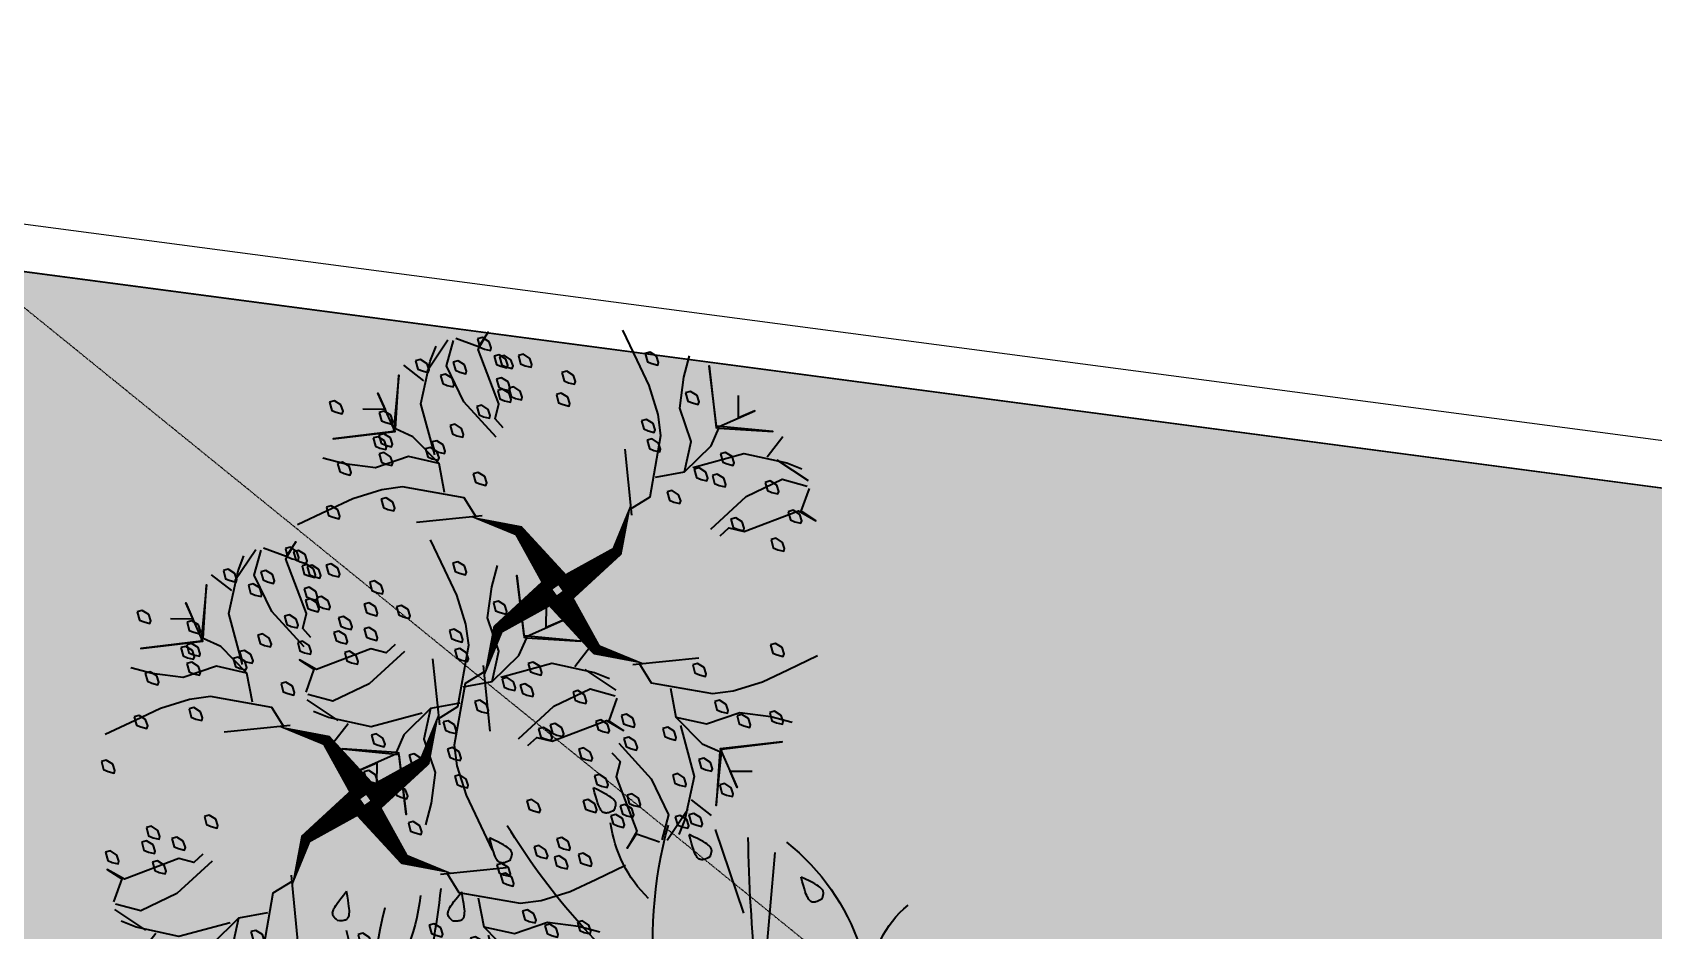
# Model space of a CAD drawing. Header units: millimetres. Extents: x -176651 to 424033, y -469666 to 486614.
# Drawn here: x 7727 to 8589, y 104524 to 105001 of the extents above; entities that cross this region are included whole.
import ezdxf

# ---------------------------------------------------------------- set-up
doc = ezdxf.new("R2010")
doc.units = ezdxf.units.MM
doc.linetypes.add('1625_East Villa$0$DASHED', pattern=[0.75, 0.5, -0.25])
for name, color, linetype in [('1625_East Villa$0$ad-Elevation 10', 8, 'Continuous'), ('1625_East Villa$0$ad-Furniture', 8, 'Continuous'), ('1625_East Villa$0$ad-Glass Sectionline', 8, 'Continuous'), ('1625_East Villa$0$ad-Toilet fixtures', 8, 'Continuous')]:
    doc.layers.add(name, color=color, linetype=linetype)
doc.layers.add('1625_East Villa$0$ad-Landscape', color=8, linetype='Continuous', lineweight=35)

# ---------------------------------------------------------------- blocks, each defined once
blk = doc.blocks.new('1625_East Villa$0$A$C279134A6')
at = {"layer": '1625_East Villa$0$ad-Landscape', "linetype": 'Continuous'}
for p, q in [((468.4, 120), (464.3, 27.7)), ((448.3, 72.2), (421.5, 17.4))]:
    blk.add_line(p, q, dxfattribs=at)
for points in [[(170.6, 113.9), (170.1, 113.6), (169.7, 113.3), (169.3, 113), (168.9, 112.7), (168.5, 112.3), (168.1, 112), (167.8, 111.7), (167.5, 111.3), (167.3, 110.9), (167, 110.5), (166.9, 110.1), (166.8, 109.6), (166.7, 109.1), (166.7, 108.5), (166.8, 107.8), (167, 107), (167.2, 106.2), (167.6, 105.1), (168.2, 103.9), (168.9, 102.4), (169.8, 100.7), (171, 98.6), (172.5, 96.1), (174.3, 93.2)], [(170.6, 113.9), (172, 113.8), (173.2, 113.6), (174.2, 113.5), (175, 113.2), (175.6, 113), (176.1, 112.8), (176.6, 112.5), (176.9, 112.2), (177.2, 111.9), (177.5, 111.5), (177.8, 111.1), (178, 110.7), (178.1, 110.2), (178.2, 109.6), (178.3, 108.9), (178.2, 108.1), (178.2, 107.2), (178, 106.1), (177.7, 104.8), (177.3, 103.2), (176.8, 101.4), (176.1, 99.1), (175.3, 96.4), (174.3, 93.2)], [(249.6, 103.8), (249.1, 103.5), (248.7, 103.2), (248.3, 102.8), (247.8, 102.5), (247.5, 102.2), (247.1, 101.8), (246.8, 101.5), (246.5, 101.1), (246.2, 100.8), (246, 100.4), (245.8, 99.9), (245.7, 99.5), (245.7, 98.9), (245.7, 98.3), (245.8, 97.7), (246, 96.9), (246.2, 96), (246.6, 95), (247.1, 93.7), (247.9, 92.3), (248.8, 90.5), (250, 88.4), (251.5, 86), (253.3, 83.1)], [(249.6, 103.8), (251, 103.6), (252.2, 103.5), (253.2, 103.3), (253.9, 103.1), (254.6, 102.9), (255.1, 102.6), (255.5, 102.3), (255.9, 102), (256.2, 101.7), (256.5, 101.4), (256.8, 101), (257, 100.5), (257.1, 100), (257.2, 99.4), (257.2, 98.7), (257.2, 98), (257.1, 97), (257, 96), (256.7, 94.7), (256.3, 93.1), (255.8, 91.2), (255.1, 88.9), (254.3, 86.3), (253.3, 83.1)], [(283.7, 57), (282.5, 57.8), (281.5, 58.4), (280.6, 58.9), (279.9, 59.3), (279.3, 59.5), (278.7, 59.7), (278.2, 59.7), (277.7, 59.7), (277.3, 59.7), (276.8, 59.6), (276.4, 59.5), (276, 59.3), (275.5, 59), (275, 58.6), (274.6, 58.1), (274.1, 57.5), (273.5, 56.8), (273, 55.8), (272.3, 54.7), (271.6, 53.2), (270.8, 51.4), (269.8, 49.3), (268.7, 46.7), (267.4, 43.6)], [(283.7, 57), (283.8, 56.4), (283.9, 55.9), (284.1, 55.4), (284.1, 54.9), (284.2, 54.4), (284.3, 53.9), (284.3, 53.4), (284.3, 53), (284.2, 52.5), (284.2, 52.1), (284, 51.6), (283.8, 51.2), (283.5, 50.8), (283.1, 50.3), (282.6, 49.8), (281.9, 49.4), (281.2, 48.9), (280.2, 48.3), (279, 47.8), (277.5, 47.1), (275.6, 46.4), (273.4, 45.6), (270.7, 44.7), (267.4, 43.6)], [(500.6, 55.6), (499.4, 56.4), (498.4, 57.1), (497.5, 57.6), (496.8, 57.9), (496.2, 58.2), (495.6, 58.3), (495.1, 58.4), (494.6, 58.4), (494.2, 58.4), (493.8, 58.3), (493.3, 58.1), (492.9, 57.9), (492.4, 57.6), (492, 57.2), (491.5, 56.8), (491, 56.1), (490.5, 55.4), (489.9, 54.5), (489.2, 53.3), (488.5, 51.8), (487.7, 50.1), (486.7, 47.9), (485.6, 45.3), (484.3, 42.3)], [(500.6, 55.6), (500.7, 55.1), (500.9, 54.5), (501, 54), (501.1, 53.5), (501.1, 53), (501.2, 52.5), (501.2, 52), (501.2, 51.6), (501.2, 51.1), (501.1, 50.7), (500.9, 50.3), (500.7, 49.8), (500.4, 49.4), (500, 48.9), (499.5, 48.5), (498.8, 48), (498.1, 47.5), (497.1, 47), (495.9, 46.4), (494.4, 45.7), (492.6, 45), (490.3, 44.2), (487.6, 43.3), (484.3, 42.3)], [(420.1, 36.7), (419, 37.5), (418, 38.1), (417.1, 38.6), (416.4, 39), (415.7, 39.2), (415.2, 39.4), (414.7, 39.4), (414.2, 39.4), (413.7, 39.4), (413.3, 39.3), (412.9, 39.2), (412.4, 39), (412, 38.7), (411.5, 38.3), (411, 37.8), (410.5, 37.2), (410, 36.5), (409.4, 35.5), (408.8, 34.4), (408.1, 32.9), (407.2, 31.1), (406.3, 29), (405.2, 26.4), (403.9, 23.3)], [(420.1, 36.7), (420.3, 36.1), (420.4, 35.6), (420.5, 35.1), (420.6, 34.6), (420.7, 34.1), (420.7, 33.6), (420.8, 33.1), (420.8, 32.7), (420.7, 32.2), (420.6, 31.8), (420.5, 31.3), (420.2, 30.9), (419.9, 30.5), (419.5, 30), (419, 29.5), (418.4, 29.1), (417.6, 28.6), (416.7, 28), (415.5, 27.5), (414, 26.8), (412.1, 26.1), (409.9, 25.3), (407.1, 24.4), (403.9, 23.3)], [(350.3, 13.3), (349.1, 14.1), (348.1, 14.8), (347.2, 15.3), (346.5, 15.6), (345.9, 15.9), (345.3, 16), (344.8, 16.1), (344.3, 16.1), (343.9, 16.1), (343.4, 16), (343, 15.9), (342.5, 15.7), (342.1, 15.4), (341.6, 15), (341.2, 14.5), (340.7, 13.9), (340.1, 13.1), (339.6, 12.2), (338.9, 11), (338.2, 9.6), (337.4, 7.8), (336.4, 5.6), (335.3, 3.1), (334, 0)], [(350.3, 13.3), (350.4, 12.8), (350.5, 12.3), (350.7, 11.7), (350.7, 11.2), (350.8, 10.7), (350.9, 10.3), (350.9, 9.8), (350.9, 9.3), (350.8, 8.9), (350.8, 8.4), (350.6, 8), (350.4, 7.6), (350.1, 7.1), (349.7, 6.7), (349.2, 6.2), (348.5, 5.7), (347.8, 5.2), (346.8, 4.7), (345.6, 4.1), (344.1, 3.5), (342.2, 2.8), (340, 1.9), (337.3, 1), (334, 0)]]:
    blk.add_lwpolyline(points, dxfattribs=at)
for centre, radius, start, end in [((538.9, 137.6), 338.7, 144.528, 186.2468), ((-226.1, 96.2), 464.8, 358.3377, 17.8186), ((1454.7, -128.4), 1021, 160.9443, 171.6517), ((97.2, 158.4), 89, 334.3958, 12.8307), ((391.6, 153.2), 155.4, 300.8041, 6.6856), ((77.9, 92.1), 147.4, 358.9379, 30.6247), ((640.2, -258.1), 464.8, 121.6227, 141.1035), ((681.5, 59.5), 295.6, 164.6527, 187.9404), ((609.3, 98.7), 67.9, 171.7576, 223.6802), ((434.9, -0.7), 89, 126.6105, 165.0455)]:
    blk.add_arc(centre, radius, start, end, dxfattribs=at)
blk = doc.blocks.new('1625_East Villa$0$A$C1DD67A25')
at = {"layer": '1625_East Villa$0$ad-Landscape'}
for points in [[(362.2, 368.8, 36.2, 14.5, 0), (424, 434.3, 14.5, 0.724, 0), (490.5, 444.8, 0, 0, 0), (450.9, 444.8, 0, 0, 0), (475.6, 527.6, 0, 0, 0), (470.7, 544.9, 0, 0, 0), (382.1, 603.6, 0, 0, 0), (406.7, 583.1, 0, 0, 0), (362.2, 579.4, 0, 0, 0), (406.7, 583.1, 0, 0, 0), (470.7, 544.9, 0, 0, 0), (436.3, 652.2, 0, 0, 0), (485.7, 696.8, 0, 0, 0), (433.7, 652.2, 0, 0, 0), (421.4, 696.8, 0, 0, 0), (428.8, 717.7, 0, 0, 0), (416.5, 696.8, 0, 0, 0), (374.6, 720.9, 0, 0, 0), (416.5, 696.8, 0, 0, 0), (325.2, 724.6, 0, 0, 0)], [(355.7, 362.2, 36.2, 14.5, 0), (290.2, 424, 14.5, 0.724, 0), (279.7, 490.5, 0, 0, 0), (279.7, 450.9, 0, 0, 0), (197, 475.6, 0, 0, 0), (179.7, 470.7, 0, 0, 0), (121, 382.1, 0, 0, 0), (141.5, 406.7, 0, 0, 0), (145.1, 362.2, 0, 0, 0), (141.5, 406.7, 0, 0, 0), (179.7, 470.7, 0, 0, 0), (72.3, 436.3, 0, 0, 0), (27.7, 485.7, 0, 0, 0), (72.3, 433.7, 0, 0, 0), (27.7, 421.4, 0, 0, 0), (6.8, 428.8, 0, 0, 0), (27.7, 416.5, 0, 0, 0), (3.6, 374.6, 0, 0, 0), (27.7, 416.5, 0, 0, 0), (0, 325.2, 0, 0, 0)], [(368.8, 362.3, 36.2, 14.5, 0), (434.3, 300.6, 14.5, 0.724, 0), (444.8, 234, 0, 0, 0), (444.8, 273.6, 0, 0, 0), (527.6, 249, 0, 0, 0), (544.9, 253.8, 0, 0, 0), (603.6, 342.5, 0, 0, 0), (583.1, 317.8, 0, 0, 0), (579.4, 362.3, 0, 0, 0), (583.1, 317.8, 0, 0, 0), (544.9, 253.8, 0, 0, 0), (652.2, 288.3, 0, 0, 0), (696.8, 238.9, 0, 0, 0), (652.2, 290.9, 0, 0, 0), (696.8, 303.2, 0, 0, 0), (717.7, 295.7, 0, 0, 0), (696.8, 308.1, 0, 0, 0), (720.9, 350, 0, 0, 0), (696.8, 308.1, 0, 0, 0), (724.6, 399.3, 0, 0, 0)], [(362.3, 355.7, 36.2, 14.5, 0), (300.6, 290.2, 14.5, 0.724, 0), (234, 279.7, 0, 0, 0), (273.6, 279.7, 0, 0, 0), (249, 197, 0, 0, 0), (253.8, 179.7, 0, 0, 0), (342.5, 121, 0, 0, 0), (317.8, 141.5, 0, 0, 0), (362.3, 145.1, 0, 0, 0), (317.8, 141.5, 0, 0, 0), (253.8, 179.7, 0, 0, 0), (288.3, 72.3, 0, 0, 0), (238.9, 27.7, 0, 0, 0), (290.9, 72.3, 0, 0, 0), (303.2, 27.7, 0, 0, 0), (295.7, 6.8, 0, 0, 0), (308.1, 27.7, 0, 0, 0), (350, 3.6, 0, 0, 0), (308.1, 27.7, 0, 0, 0), (399.3, 0, 0, 0, 0)]]:
    blk.add_lwpolyline(points, format="xyseb", dxfattribs=at)
for points in [[(329.8, 738.4), (334.2, 748.9), (340.5, 750.7), (348.7, 751.6), (349.4, 748), (345.6, 740.1), (336.1, 735.7)], [(376.3, 708.2), (380.7, 718.7), (387, 720.5), (395.2, 721.4), (395.9, 717.8), (392, 709.9), (382.6, 705.5)], [(405, 718.3), (409.4, 728.8), (415.7, 730.6), (423.9, 731.5), (424.5, 727.9), (420.7, 720), (411.3, 715.6)], [(204.6, 698.2), (209, 708.8), (215.3, 710.5), (223.5, 711.4), (224.1, 707.8), (220.3, 700), (210.9, 695.5)], [(405, 693.2), (409.4, 703.8), (415.7, 705.5), (423.9, 706.4), (424.5, 702.9), (420.7, 695), (411.3, 690.6)], [(179.5, 653.1), (183.9, 663.6), (190.2, 665.4), (198.4, 666.3), (199, 662.7), (195.2, 654.8), (185.8, 650.4)], [(358.4, 648.1), (362.8, 658.7), (369.1, 660.4), (377.3, 661.3), (378, 657.7), (374.2, 649.8), (364.7, 645.4)], [(473, 653.1), (477.4, 663.6), (483.7, 665.4), (491.9, 666.3), (492.5, 662.7), (488.7, 654.8), (479.3, 650.4)], [(558.8, 643.1), (563.2, 653.7), (569.5, 655.4), (577.7, 656.3), (578.3, 652.7), (574.5, 644.8), (565.1, 640.4)], [(136.6, 638.1), (141, 648.7), (147.3, 650.4), (155.5, 651.3), (156.1, 647.7), (152.3, 639.9), (142.9, 635.4)], [(258.3, 628), (262.7, 638.6), (269, 640.3), (277.2, 641.2), (277.8, 637.7), (274, 629.8), (264.6, 625.4)], [(433.6, 638.1), (438, 648.7), (444.3, 650.4), (452.5, 651.3), (453.2, 647.7), (449.4, 639.9), (439.9, 635.4)], [(483.7, 638.1), (488, 648.7), (494.3, 650.4), (502.5, 651.3), (503.2, 647.7), (499.4, 639.9), (490, 635.4)], [(490.9, 623), (495.3, 633.6), (501.5, 635.3), (509.7, 636.3), (510.4, 632.7), (506.6, 624.8), (497.2, 620.4)], [(576.7, 638.1), (581.1, 648.7), (587.4, 650.4), (595.6, 651.3), (596.2, 647.7), (592.4, 639.9), (583, 635.4)], [(193.8, 608), (198.2, 618.5), (204.5, 620.2), (212.7, 621.2), (213.4, 617.6), (209.6, 609.7), (200.1, 605.3)], [(444.3, 603), (448.7, 613.5), (455, 615.3), (463.2, 616.2), (463.9, 612.6), (460, 604.7), (450.6, 600.3)], [(140.2, 588), (144.5, 598.6), (150.8, 600.3), (159, 601.2), (159.7, 597.6), (155.9, 589.7), (146.4, 585.3)], [(243.9, 593), (248.3, 603.5), (254.6, 605.3), (262.8, 606.2), (263.5, 602.6), (259.7, 594.7), (250.2, 590.3)], [(548.1, 588), (552.5, 598.6), (558.8, 600.3), (567, 601.2), (567.6, 597.6), (563.8, 589.7), (554.4, 585.3)], [(612.5, 593), (616.8, 603.5), (623.1, 605.3), (631.3, 606.2), (632, 602.6), (628.2, 594.7), (618.8, 590.3)], [(233.2, 557.8), (237.6, 568.4), (243.9, 570.1), (252.1, 571.1), (252.7, 567.5), (248.9, 559.6), (239.5, 555.2)], [(580.3, 562.9), (584.7, 573.5), (591, 575.2), (599.2, 576.2), (599.9, 572.6), (596.1, 564.7), (586.6, 560.3)], [(376.3, 542.9), (380.7, 553.4), (387, 555.2), (395.2, 556.1), (395.9, 552.5), (392, 544.6), (382.6, 540.2)], [(476.5, 547.9), (480.9, 558.4), (487.2, 560.2), (495.4, 561.1), (496.1, 557.5), (492.3, 549.6), (482.8, 545.2)], [(469.3, 517.8), (473.7, 528.4), (480, 530.1), (488.2, 531), (488.9, 527.4), (485.1, 519.5), (475.6, 515.1)], [(526.6, 527.8), (531, 538.3), (537.3, 540.1), (545.5, 541), (546.2, 537.4), (542.4, 529.5), (532.9, 525.1)], [(623.2, 497.7), (627.6, 508.3), (633.9, 510), (642.1, 511), (642.8, 507.4), (639, 499.5), (629.5, 495.1)], [(666.1, 487.8), (670.5, 498.3), (676.8, 500.1), (685, 501), (685.7, 497.4), (681.9, 489.5), (672.4, 485.1)], [(25.7, 477.7), (30.1, 488.2), (36.4, 490), (44.6, 490.9), (45.2, 487.3), (41.4, 479.4), (32, 475)], [(90, 482.8), (94.4, 493.3), (100.7, 495.1), (108.9, 496), (109.6, 492.4), (105.8, 484.5), (96.3, 480.1)], [(591, 482.8), (595.4, 493.3), (601.7, 495.1), (609.9, 496), (610.6, 492.4), (606.7, 484.5), (597.3, 480.1)], [(72.1, 457.7), (76.5, 468.3), (82.8, 470), (91, 470.9), (91.7, 467.3), (87.9, 459.5), (78.4, 455)], [(111.6, 447.6), (116, 458.2), (122.3, 459.9), (130.5, 460.8), (131.1, 457.2), (127.3, 449.4), (117.9, 444.9)], [(75.8, 437.6), (80.2, 448.2), (86.5, 449.9), (94.7, 450.9), (95.3, 447.3), (91.5, 439.4), (82.1, 435)], [(555.2, 437.6), (559.6, 448.2), (565.9, 449.9), (574.1, 450.9), (574.8, 447.3), (571, 439.4), (561.5, 435)], [(150.9, 412.6), (155.3, 423.1), (161.6, 424.9), (169.8, 425.8), (170.5, 422.2), (166.7, 414.3), (157.2, 409.9)], [(655.4, 397.5), (659.8, 408.1), (666.1, 409.8), (674.3, 410.7), (675, 407.1), (671.2, 399.2), (661.7, 394.8)], [(4.2, 357.5), (8.6, 368), (14.9, 369.8), (23.1, 370.7), (23.8, 367.1), (20, 359.2), (10.5, 354.8)], [(40, 292.3), (44.4, 302.8), (50.7, 304.6), (58.9, 305.5), (59.6, 301.9), (55.7, 294), (46.3, 289.6)], [(111.6, 272.2), (116, 282.8), (122.3, 284.5), (130.5, 285.4), (131.1, 281.8), (127.3, 273.9), (117.9, 269.5)], [(637.6, 257.2), (641.9, 267.8), (648.2, 269.5), (656.4, 270.5), (657.1, 266.9), (653.3, 259), (643.9, 254.6)], [(47.1, 232.2), (51.5, 242.7), (57.8, 244.5), (66, 245.4), (66.7, 241.8), (62.9, 233.9), (53.4, 229.5)], [(580.3, 237.2), (584.7, 247.7), (591, 249.5), (599.2, 250.4), (599.9, 246.8), (596.1, 238.9), (586.6, 234.5)], [(100.8, 212.1), (105.2, 222.7), (111.5, 224.4), (119.7, 225.3), (120.4, 221.7), (116.5, 213.8), (107.1, 209.4)], [(229.6, 222.1), (234, 232.6), (240.3, 234.4), (248.5, 235.3), (249.2, 231.7), (245.3, 223.8), (235.9, 219.4)], [(490.9, 212.1), (495.3, 222.7), (501.5, 224.4), (509.7, 225.3), (510.4, 221.7), (506.6, 213.8), (497.2, 209.4)], [(655.4, 217.1), (659.8, 227.6), (666.1, 229.4), (674.3, 230.3), (675, 226.7), (671.2, 218.8), (661.7, 214.4)], [(90, 192), (94.4, 202.6), (100.7, 204.3), (108.9, 205.3), (109.6, 201.7), (105.8, 193.8), (96.3, 189.4)], [(97.2, 187), (101.6, 197.6), (107.9, 199.3), (116.1, 200.3), (116.8, 196.7), (113, 188.8), (103.5, 184.4)], [(161.6, 197), (166, 207.6), (172.3, 209.3), (180.5, 210.2), (181.2, 206.6), (177.3, 198.8), (167.9, 194.4)], [(168.8, 187), (173.2, 197.6), (179.5, 199.3), (187.7, 200.3), (188.4, 196.7), (184.5, 188.8), (175.1, 184.4)], [(190.3, 162), (194.7, 172.5), (201, 174.3), (209.2, 175.2), (209.8, 171.6), (206, 163.7), (196.6, 159.3)], [(523, 177.1), (527.4, 187.6), (533.7, 189.4), (541.9, 190.3), (542.5, 186.7), (538.7, 178.8), (529.3, 174.4)], [(548.1, 182.1), (552.5, 192.6), (558.8, 194.4), (567, 195.3), (567.6, 191.7), (563.8, 183.8), (554.4, 179.4)], [(619.7, 182.1), (624.1, 192.6), (630.4, 194.4), (638.6, 195.3), (639.2, 191.7), (635.4, 183.8), (626, 179.4)], [(25.7, 152), (30.1, 162.6), (36.4, 164.3), (44.6, 165.2), (45.2, 161.6), (41.4, 153.7), (32, 149.3)], [(93.7, 157), (98.1, 167.6), (104.4, 169.3), (112.6, 170.2), (113.2, 166.6), (109.4, 158.7), (100, 154.3)], [(455.1, 146.9), (459.5, 157.5), (465.8, 159.2), (474, 160.1), (474.6, 156.5), (470.8, 148.6), (461.4, 144.2)], [(555.2, 152), (559.6, 162.6), (565.9, 164.3), (574.1, 165.2), (574.8, 161.6), (571, 153.7), (561.5, 149.3)], [(222.5, 131.9), (226.9, 142.5), (233.2, 144.2), (241.4, 145.2), (242, 141.6), (238.2, 133.7), (228.8, 129.3)], [(444.3, 121.8), (448.7, 132.4), (455, 134.1), (463.2, 135.1), (463.9, 131.5), (460, 123.6), (450.6, 119.2)], [(168.8, 96.8), (173.2, 107.3), (179.5, 109.1), (187.7, 110), (188.4, 106.4), (184.5, 98.5), (175.1, 94.1)], [(247.5, 106.9), (251.9, 117.4), (258.2, 119.2), (266.4, 120.1), (267.1, 116.5), (263.2, 108.6), (253.8, 104.2)], [(261.8, 101.9), (266.2, 112.4), (272.5, 114.2), (280.7, 115.1), (281.4, 111.5), (277.6, 103.6), (268.1, 99.2)], [(326.3, 101.9), (330.7, 112.4), (337, 114.2), (345.2, 115.1), (345.8, 111.5), (342, 103.6), (332.6, 99.2)], [(133, 81.8), (137.4, 92.4), (143.7, 94.1), (151.9, 95), (152.6, 91.4), (148.8, 83.6), (139.3, 79.1)], [(183.1, 76.8), (187.5, 87.4), (193.8, 89.1), (202, 90.1), (202.7, 86.5), (198.9, 78.6), (189.4, 74.2)], [(243.9, 91.8), (248.3, 102.4), (254.6, 104.1), (262.8, 105), (263.5, 101.4), (259.7, 93.5), (250.2, 89.1)], [(498, 76.8), (502.4, 87.4), (508.7, 89.1), (516.9, 90.1), (517.5, 86.5), (513.7, 78.6), (504.3, 74.2)], [(236.8, 61.7), (241.2, 72.3), (247.5, 74), (255.7, 75), (256.4, 71.4), (252.6, 63.5), (243.1, 59.1)], [(243.9, 61.7), (248.3, 72.3), (254.6, 74), (262.8, 75), (263.5, 71.4), (259.7, 63.5), (250.2, 59.1)], [(269, 56.8), (273.3, 67.3), (279.6, 69.1), (287.8, 70), (288.5, 66.4), (284.7, 58.5), (275.3, 54.1)], [(329.8, 71.7), (334.2, 82.3), (340.5, 84), (348.7, 84.9), (349.4, 81.4), (345.6, 73.5), (336.1, 69.1)], [(211.7, 41.7), (216.1, 52.2), (222.4, 54), (230.6, 54.9), (231.3, 51.3), (227.5, 43.4), (218, 39)], [(437.2, 31.7), (441.6, 42.3), (447.9, 44), (456.1, 44.9), (456.7, 41.3), (452.9, 33.4), (443.5, 29)]]:
    blk.add_lwpolyline(points, close=True, dxfattribs=at)
for points in [[(279.7, 483.1), (255.6, 502.9), (252, 586.7), (259.3, 613.9), (276.6, 651), (297, 682.8), (321.1, 719.8)], [(252, 529.8), (214.2, 542.2), (210.6, 584.1), (231.5, 626.3), (231.5, 668.2), (227.9, 697.7)], [(214.2, 542.2), (183.3, 581.8), (176, 606.5), (103.7, 611.3), (179.7, 608.7), (200.1, 687.7), (179.7, 606.5), (131.5, 636), (151.9, 623.7), (155.6, 653.2)], [(463.2, 569), (475.6, 579.4), (473.3, 600.4), (510.3, 669.1), (500.3, 693.6), (510.3, 672.7), (542.2, 679.5)], [(470.7, 555.3), (520.1, 596.7), (549.6, 641.8), (544.8, 676.3)], [(574.3, 631.3), (552.2, 676.3)], [(549.6, 520.8), (576.9, 586.3), (572, 644.9), (566.8, 665.9)], [(576.9, 617.7), (606.5, 634.9)], [(542.2, 510.3), (581.8, 541.2), (606.5, 548.5), (611.3, 620.8), (608.7, 544.9), (687.7, 524.4), (606.5, 544.9), (636, 593.1), (623.7, 572.6), (653.2, 569)], [(106.9, 576.9), (89.6, 606.5)], [(93.2, 574.3), (48.2, 552.2)], [(203.8, 549.6), (138.3, 576.9), (79.6, 572), (58.7, 566.8)], [(169.2, 470.7), (127.8, 520.1), (82.8, 549.6), (48.2, 544.8)], [(276.6, 475.6), (297, 562)], [(155.6, 463.2), (145.1, 475.6), (124.2, 473.3), (55.5, 510.3), (30.9, 500.3), (51.9, 510.3), (45, 542.2)], [(529.8, 472.6), (542.2, 510.3), (584.1, 513.9), (626.3, 493), (668.2, 493), (697.7, 496.7)], [(483.1, 444.8), (502.9, 468.9), (586.7, 472.6), (613.9, 465.3), (651, 448), (682.8, 427.5), (719.8, 403.4)], [(475.6, 448), (562, 427.5)], [(241.5, 279.7), (221.7, 255.6), (137.9, 252), (110.6, 259.3), (73.6, 276.6), (41.8, 297), (4.7, 321.1)], [(249, 276.6), (162.6, 297)], [(569, 261.3), (579.4, 249), (600.4, 251.2), (669.1, 214.2), (693.6, 224.3), (672.7, 214.2), (679.5, 182.4)], [(194.7, 252), (182.4, 214.2), (140.5, 210.6), (98.3, 231.5), (56.4, 231.5), (26.8, 227.9)], [(444.8, 241.5), (468.9, 221.7), (472.6, 137.9), (465.3, 110.6), (448, 73.6), (427.5, 41.8), (403.4, 4.7)], [(448, 249), (427.5, 162.6)], [(555.3, 253.8), (596.7, 204.5), (641.8, 174.9), (676.3, 179.8)], [(182.4, 214.2), (142.8, 183.3), (118.1, 176), (113.2, 103.7), (115.8, 179.7), (36.9, 200.1), (118.1, 179.7), (88.5, 131.5), (100.9, 151.9), (71.3, 155.6)], [(174.9, 203.8), (147.6, 138.3), (152.5, 79.6), (157.7, 58.7)], [(472.6, 194.7), (510.3, 182.4), (513.9, 140.5), (493, 98.3), (493, 56.4), (496.7, 26.8)], [(510.3, 182.4), (541.2, 142.8), (548.5, 118.1), (620.8, 113.2), (544.9, 115.8), (524.4, 36.9), (544.9, 118.1), (593.1, 88.5), (572.6, 100.9), (569, 71.3)], [(520.8, 174.9), (586.3, 147.6), (644.9, 152.5), (665.9, 157.7)], [(253.8, 169.2), (204.5, 127.8), (174.9, 82.8), (179.8, 48.2)], [(261.3, 155.6), (249, 145.1), (251.2, 124.2), (214.2, 55.5), (224.3, 30.9), (214.2, 51.9), (182.4, 45)], [(631.3, 150.2), (676.3, 172.3)], [(617.7, 147.6), (634.9, 118.1)], [(147.6, 106.9), (118.1, 89.6)], [(150.2, 93.2), (172.3, 48.2)]]:
    blk.add_lwpolyline(points, dxfattribs=at)
blk = doc.blocks.new('1625_East Villa$0$A$Cfbd26d3a')
at = {"transparency": 33554559}
h = blk.add_hatch(color=74, dxfattribs=at)
h.dxf.hatch_style = 1
h.paths.add_polyline_path([(0, 960), (-1565, 960), (-1565, 0), (0, 0)])
at = {"layer": '1625_East Villa$0$ad-Elevation 10', "linetype": '1625_East Villa$0$DASHED'}
blk.add_lwpolyline([(0, 0), (-1565, 960)], dxfattribs=at)
at = {"layer": '1625_East Villa$0$ad-Toilet fixtures'}
blk.add_lwpolyline([(0, 960), (-1565, 960), (-1565, 0), (0, 0)], close=True, dxfattribs=at)
at = {"layer": '1625_East Villa$0$ad-Landscape', "rotation": 180}
for name, p, xscale, yscale, zscale in [('1625_East Villa$0$A$C1DD67A25', (-1376.75, 972.56), -0.3957671191590032, 0.3957671191590032, 0.3957671191590032), ('1625_East Villa$0$A$C1DD67A25', (-1463.4, 848.7), -0.3957671191590032, 0.3957671191590032, 0.3957671191590032), ('1625_East Villa$0$A$C279134A6', (-1457.58, 727.52), -0.7689692653037794, 0.7689692653037794, 0.7689692653037794)]:
    blk.add_blockref(name, p, dxfattribs=dict(at, xscale=xscale, yscale=yscale, zscale=zscale))
blk = doc.blocks.new('1625_East Villa$0$zw$D46D')
at = {"layer": '1625_East Villa$0$ad-Landscape'}
blk.add_blockref('1625_East Villa$0$A$Cfbd26d3a', (8310, 230), dxfattribs=at)
at = {"layer": '1625_East Villa$0$ad-Glass Sectionline'}
blk.add_lwpolyline([(8310, 1215), (5110, 1215), (5110, 1190), (8310, 1190)], close=True, dxfattribs=at)
blk = doc.blocks.new('1625_East Villa')
at = {"layer": '1625_East Villa$0$ad-Furniture'}
blk.add_blockref('1625_East Villa$0$zw$D46D', (0, 0), dxfattribs=at)
blk = doc.blocks.new("All Plot's Villa Plans")
at = {"ltscale": 5, "rotation": 352.4703876422526}
blk.add_blockref('1625_East Villa', (851.96, 104581.7), dxfattribs=at)

msp = doc.modelspace()

# ---------------------------------------------------------------- block references
at = {"ltscale": 5}
msp.add_blockref("All Plot's Villa Plans", (0, 0), dxfattribs=at)

doc.saveas('drawing.dxf')
